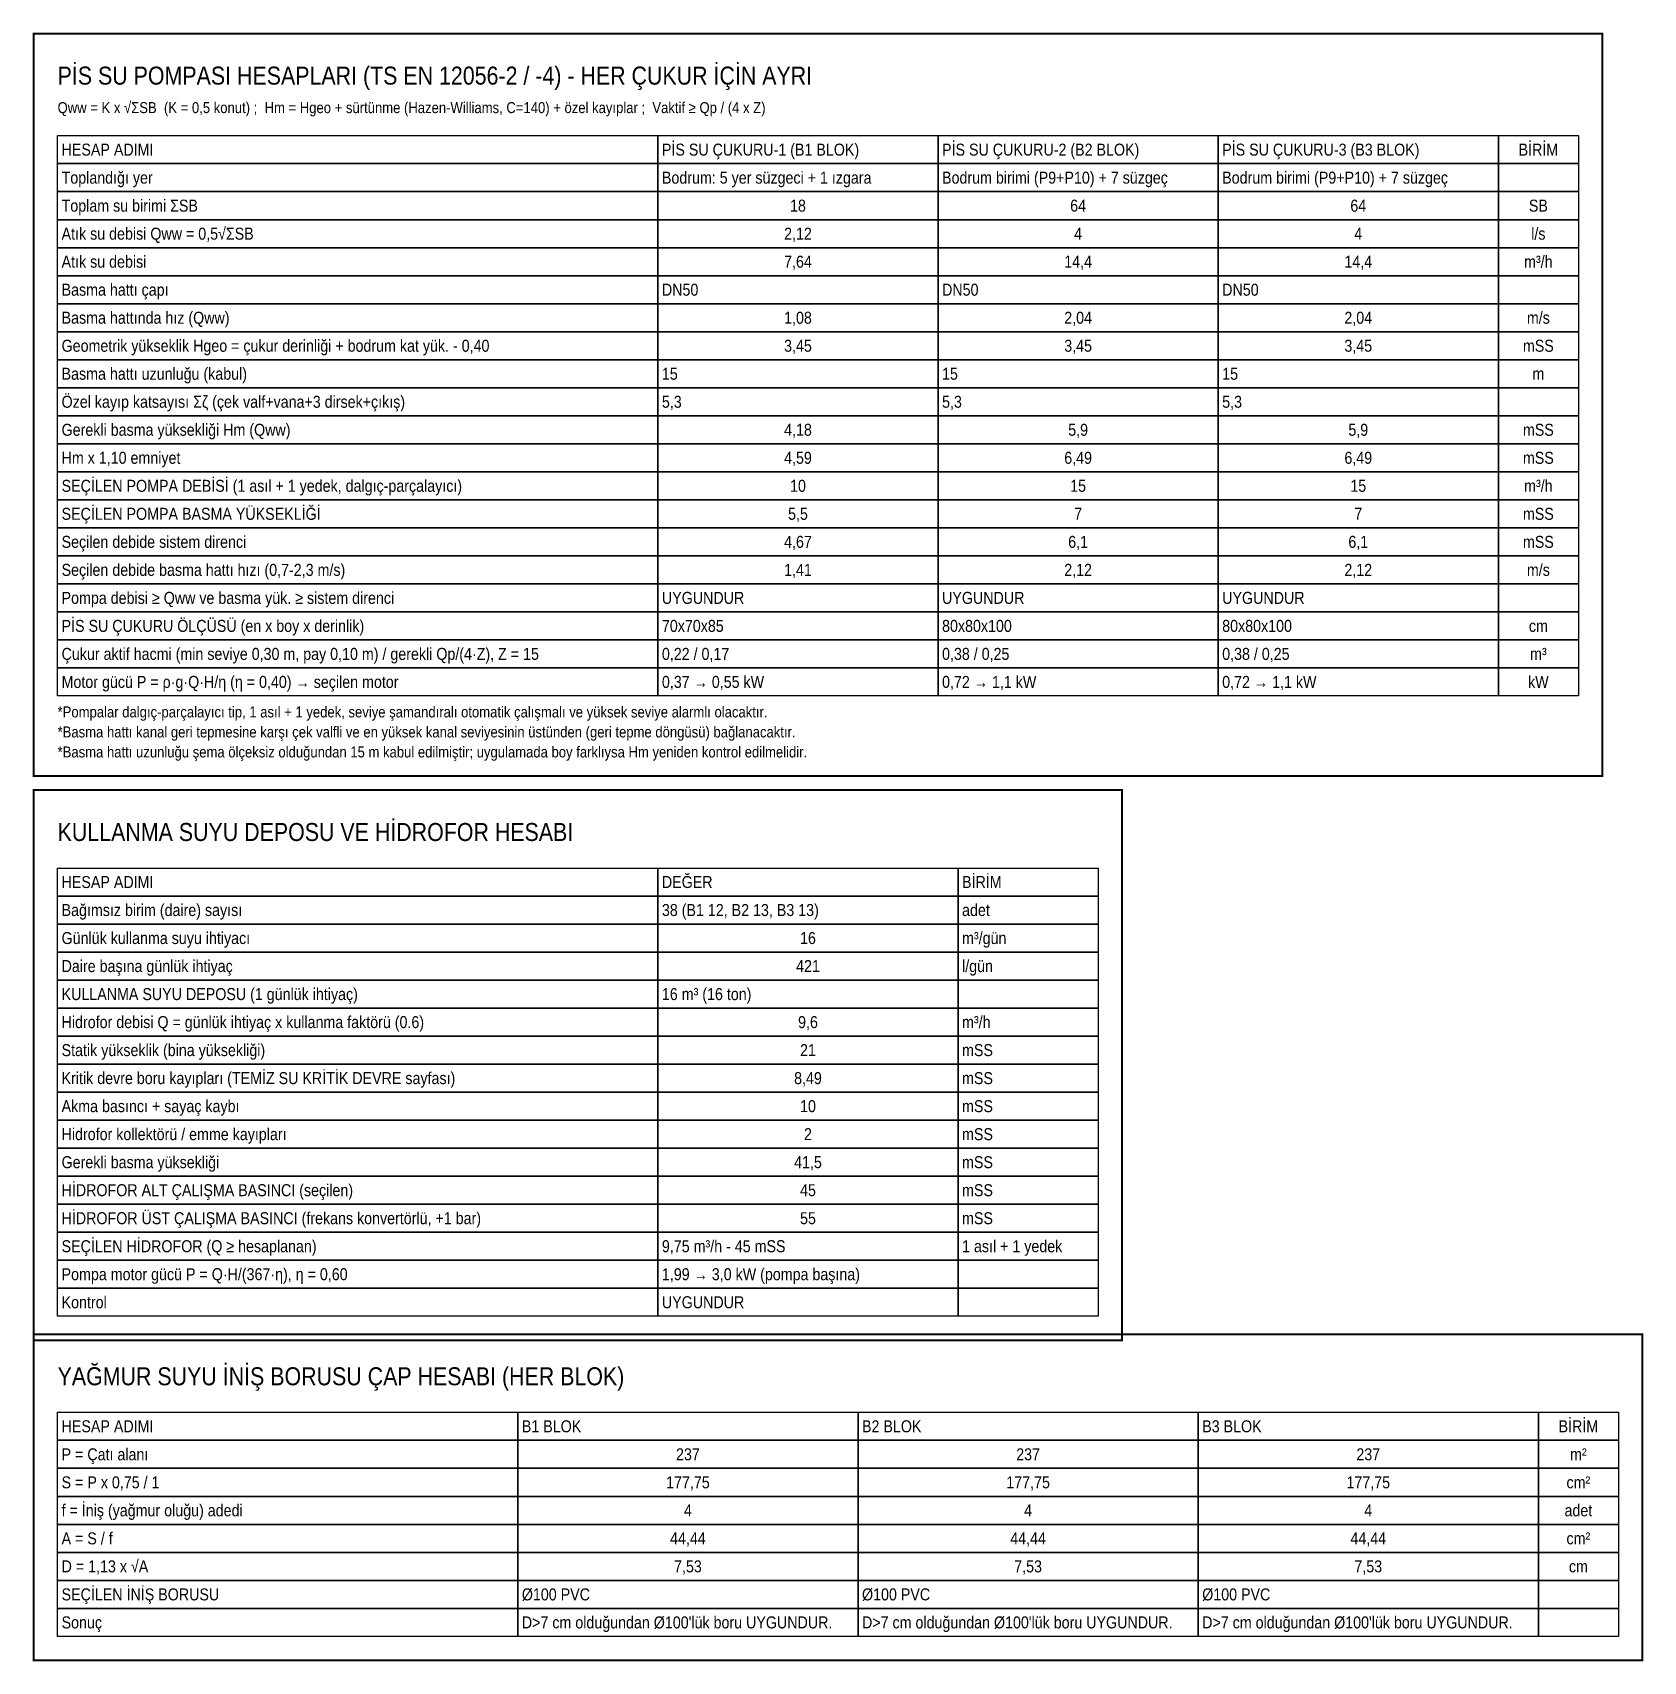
# Model space of a CAD drawing. Header units: centimetres. Extents: x 302242 to 303946, y -488437 to -486502.
# Drawn here: x 303142 to 303946, y -487316 to -486502 of the extents above; entities that cross this region are included whole.
import ezdxf
from ezdxf.enums import TextEntityAlignment as Align

# ---------------------------------------------------------------- set-up
doc = ezdxf.new("R2010")
doc.units = ezdxf.units.CM
doc.layers.add('MTY-HESAP', color=1, linetype='Continuous')
doc.layers.add('MTY-HESAP-YAZI', color=7, linetype='Continuous')
doc.styles.add('ROTAS', font='arial.ttf')

msp = doc.modelspace()

# ---------------------------------------------------------------- linework, layer by layer
at = {"layer": 'MTY-HESAP', "const_width": 1}
for points in [[(303142, -486873), (303926, -486873), (303926, -486502), (303142, -486502)], [(303142, -487155), (303686, -487155), (303686, -486880), (303142, -486880)], [(303142, -487315), (303946, -487315), (303946, -487152), (303142, -487152)]]:
    msp.add_lwpolyline(points, close=True, dxfattribs=at)
at = {"layer": 'MTY-HESAP'}
for points in [[(303154, -486553), (303454, -486553), (303454, -486567), (303154, -486567)], [(303454, -486553), (303594, -486553), (303594, -486567), (303454, -486567)], [(303594, -486553), (303734, -486553), (303734, -486567), (303594, -486567)], [(303734, -486553), (303874, -486553), (303874, -486567), (303734, -486567)], [(303874, -486553), (303914, -486553), (303914, -486567), (303874, -486567)], [(303154, -486567), (303454, -486567), (303454, -486581), (303154, -486581)], [(303454, -486567), (303594, -486567), (303594, -486581), (303454, -486581)], [(303594, -486567), (303734, -486567), (303734, -486581), (303594, -486581)], [(303734, -486567), (303874, -486567), (303874, -486581), (303734, -486581)], [(303874, -486567), (303914, -486567), (303914, -486581), (303874, -486581)], [(303154, -486581), (303454, -486581), (303454, -486595), (303154, -486595)], [(303454, -486581), (303594, -486581), (303594, -486595), (303454, -486595)], [(303594, -486581), (303734, -486581), (303734, -486595), (303594, -486595)], [(303734, -486581), (303874, -486581), (303874, -486595), (303734, -486595)], [(303874, -486581), (303914, -486581), (303914, -486595), (303874, -486595)], [(303154, -486595), (303454, -486595), (303454, -486609), (303154, -486609)], [(303454, -486595), (303594, -486595), (303594, -486609), (303454, -486609)], [(303594, -486595), (303734, -486595), (303734, -486609), (303594, -486609)], [(303734, -486595), (303874, -486595), (303874, -486609), (303734, -486609)], [(303874, -486595), (303914, -486595), (303914, -486609), (303874, -486609)], [(303154, -486609), (303454, -486609), (303454, -486623), (303154, -486623)], [(303454, -486609), (303594, -486609), (303594, -486623), (303454, -486623)], [(303594, -486609), (303734, -486609), (303734, -486623), (303594, -486623)], [(303734, -486609), (303874, -486609), (303874, -486623), (303734, -486623)], [(303874, -486609), (303914, -486609), (303914, -486623), (303874, -486623)], [(303154, -486623), (303454, -486623), (303454, -486637), (303154, -486637)], [(303454, -486623), (303594, -486623), (303594, -486637), (303454, -486637)], [(303594, -486623), (303734, -486623), (303734, -486637), (303594, -486637)], [(303734, -486623), (303874, -486623), (303874, -486637), (303734, -486637)], [(303874, -486623), (303914, -486623), (303914, -486637), (303874, -486637)], [(303154, -486637), (303454, -486637), (303454, -486651), (303154, -486651)], [(303454, -486637), (303594, -486637), (303594, -486651), (303454, -486651)], [(303594, -486637), (303734, -486637), (303734, -486651), (303594, -486651)], [(303734, -486637), (303874, -486637), (303874, -486651), (303734, -486651)], [(303874, -486637), (303914, -486637), (303914, -486651), (303874, -486651)], [(303154, -486651), (303454, -486651), (303454, -486665), (303154, -486665)], [(303454, -486651), (303594, -486651), (303594, -486665), (303454, -486665)], [(303594, -486651), (303734, -486651), (303734, -486665), (303594, -486665)], [(303734, -486651), (303874, -486651), (303874, -486665), (303734, -486665)], [(303874, -486651), (303914, -486651), (303914, -486665), (303874, -486665)], [(303154, -486665), (303454, -486665), (303454, -486679), (303154, -486679)], [(303454, -486665), (303594, -486665), (303594, -486679), (303454, -486679)], [(303594, -486665), (303734, -486665), (303734, -486679), (303594, -486679)], [(303734, -486665), (303874, -486665), (303874, -486679), (303734, -486679)], [(303874, -486665), (303914, -486665), (303914, -486679), (303874, -486679)], [(303154, -486679), (303454, -486679), (303454, -486693), (303154, -486693)], [(303454, -486679), (303594, -486679), (303594, -486693), (303454, -486693)], [(303594, -486679), (303734, -486679), (303734, -486693), (303594, -486693)], [(303734, -486679), (303874, -486679), (303874, -486693), (303734, -486693)], [(303874, -486679), (303914, -486679), (303914, -486693), (303874, -486693)], [(303154, -486693), (303454, -486693), (303454, -486707), (303154, -486707)], [(303454, -486693), (303594, -486693), (303594, -486707), (303454, -486707)], [(303594, -486693), (303734, -486693), (303734, -486707), (303594, -486707)], [(303734, -486693), (303874, -486693), (303874, -486707), (303734, -486707)], [(303874, -486693), (303914, -486693), (303914, -486707), (303874, -486707)], [(303154, -486707), (303454, -486707), (303454, -486721), (303154, -486721)], [(303454, -486707), (303594, -486707), (303594, -486721), (303454, -486721)], [(303594, -486707), (303734, -486707), (303734, -486721), (303594, -486721)], [(303734, -486707), (303874, -486707), (303874, -486721), (303734, -486721)], [(303874, -486707), (303914, -486707), (303914, -486721), (303874, -486721)], [(303154, -486721), (303454, -486721), (303454, -486735), (303154, -486735)], [(303454, -486721), (303594, -486721), (303594, -486735), (303454, -486735)], [(303594, -486721), (303734, -486721), (303734, -486735), (303594, -486735)], [(303734, -486721), (303874, -486721), (303874, -486735), (303734, -486735)], [(303874, -486721), (303914, -486721), (303914, -486735), (303874, -486735)], [(303154, -486735), (303454, -486735), (303454, -486749), (303154, -486749)], [(303454, -486735), (303594, -486735), (303594, -486749), (303454, -486749)], [(303594, -486735), (303734, -486735), (303734, -486749), (303594, -486749)], [(303734, -486735), (303874, -486735), (303874, -486749), (303734, -486749)], [(303874, -486735), (303914, -486735), (303914, -486749), (303874, -486749)], [(303154, -486749), (303454, -486749), (303454, -486763), (303154, -486763)], [(303454, -486749), (303594, -486749), (303594, -486763), (303454, -486763)], [(303594, -486749), (303734, -486749), (303734, -486763), (303594, -486763)], [(303734, -486749), (303874, -486749), (303874, -486763), (303734, -486763)], [(303874, -486749), (303914, -486749), (303914, -486763), (303874, -486763)], [(303154, -486763), (303454, -486763), (303454, -486777), (303154, -486777)], [(303454, -486763), (303594, -486763), (303594, -486777), (303454, -486777)], [(303594, -486763), (303734, -486763), (303734, -486777), (303594, -486777)], [(303734, -486763), (303874, -486763), (303874, -486777), (303734, -486777)], [(303874, -486763), (303914, -486763), (303914, -486777), (303874, -486777)], [(303154, -486777), (303454, -486777), (303454, -486791), (303154, -486791)], [(303454, -486777), (303594, -486777), (303594, -486791), (303454, -486791)], [(303594, -486777), (303734, -486777), (303734, -486791), (303594, -486791)], [(303734, -486777), (303874, -486777), (303874, -486791), (303734, -486791)], [(303874, -486777), (303914, -486777), (303914, -486791), (303874, -486791)], [(303154, -486791), (303454, -486791), (303454, -486805), (303154, -486805)], [(303454, -486791), (303594, -486791), (303594, -486805), (303454, -486805)], [(303594, -486791), (303734, -486791), (303734, -486805), (303594, -486805)], [(303734, -486791), (303874, -486791), (303874, -486805), (303734, -486805)], [(303874, -486791), (303914, -486791), (303914, -486805), (303874, -486805)], [(303154, -486805), (303454, -486805), (303454, -486819), (303154, -486819)], [(303454, -486805), (303594, -486805), (303594, -486819), (303454, -486819)], [(303594, -486805), (303734, -486805), (303734, -486819), (303594, -486819)], [(303734, -486805), (303874, -486805), (303874, -486819), (303734, -486819)], [(303874, -486805), (303914, -486805), (303914, -486819), (303874, -486819)], [(303154, -486819), (303454, -486819), (303454, -486833), (303154, -486833)], [(303454, -486819), (303594, -486819), (303594, -486833), (303454, -486833)], [(303594, -486819), (303734, -486819), (303734, -486833), (303594, -486833)], [(303734, -486819), (303874, -486819), (303874, -486833), (303734, -486833)], [(303874, -486819), (303914, -486819), (303914, -486833), (303874, -486833)], [(303154, -486919), (303454, -486919), (303454, -486933), (303154, -486933)], [(303454, -486919), (303604, -486919), (303604, -486933), (303454, -486933)], [(303604, -486919), (303674, -486919), (303674, -486933), (303604, -486933)], [(303154, -486933), (303454, -486933), (303454, -486947), (303154, -486947)], [(303454, -486933), (303604, -486933), (303604, -486947), (303454, -486947)], [(303604, -486933), (303674, -486933), (303674, -486947), (303604, -486947)], [(303154, -486947), (303454, -486947), (303454, -486961), (303154, -486961)], [(303454, -486947), (303604, -486947), (303604, -486961), (303454, -486961)], [(303604, -486947), (303674, -486947), (303674, -486961), (303604, -486961)], [(303154, -486961), (303454, -486961), (303454, -486975), (303154, -486975)], [(303454, -486961), (303604, -486961), (303604, -486975), (303454, -486975)], [(303604, -486961), (303674, -486961), (303674, -486975), (303604, -486975)], [(303154, -486975), (303454, -486975), (303454, -486989), (303154, -486989)], [(303454, -486975), (303604, -486975), (303604, -486989), (303454, -486989)], [(303604, -486975), (303674, -486975), (303674, -486989), (303604, -486989)], [(303154, -486989), (303454, -486989), (303454, -487003), (303154, -487003)], [(303454, -486989), (303604, -486989), (303604, -487003), (303454, -487003)], [(303604, -486989), (303674, -486989), (303674, -487003), (303604, -487003)], [(303154, -487003), (303454, -487003), (303454, -487017), (303154, -487017)], [(303454, -487003), (303604, -487003), (303604, -487017), (303454, -487017)], [(303604, -487003), (303674, -487003), (303674, -487017), (303604, -487017)], [(303154, -487017), (303454, -487017), (303454, -487031), (303154, -487031)], [(303454, -487017), (303604, -487017), (303604, -487031), (303454, -487031)], [(303604, -487017), (303674, -487017), (303674, -487031), (303604, -487031)], [(303154, -487031), (303454, -487031), (303454, -487045), (303154, -487045)], [(303454, -487031), (303604, -487031), (303604, -487045), (303454, -487045)], [(303604, -487031), (303674, -487031), (303674, -487045), (303604, -487045)], [(303154, -487045), (303454, -487045), (303454, -487059), (303154, -487059)], [(303454, -487045), (303604, -487045), (303604, -487059), (303454, -487059)], [(303604, -487045), (303674, -487045), (303674, -487059), (303604, -487059)], [(303154, -487059), (303454, -487059), (303454, -487073), (303154, -487073)], [(303454, -487059), (303604, -487059), (303604, -487073), (303454, -487073)], [(303604, -487059), (303674, -487059), (303674, -487073), (303604, -487073)], [(303154, -487073), (303454, -487073), (303454, -487087), (303154, -487087)], [(303454, -487073), (303604, -487073), (303604, -487087), (303454, -487087)], [(303604, -487073), (303674, -487073), (303674, -487087), (303604, -487087)], [(303154, -487087), (303454, -487087), (303454, -487101), (303154, -487101)], [(303454, -487087), (303604, -487087), (303604, -487101), (303454, -487101)], [(303604, -487087), (303674, -487087), (303674, -487101), (303604, -487101)], [(303154, -487101), (303454, -487101), (303454, -487115), (303154, -487115)], [(303454, -487101), (303604, -487101), (303604, -487115), (303454, -487115)], [(303604, -487101), (303674, -487101), (303674, -487115), (303604, -487115)], [(303154, -487115), (303454, -487115), (303454, -487129), (303154, -487129)], [(303454, -487115), (303604, -487115), (303604, -487129), (303454, -487129)], [(303604, -487115), (303674, -487115), (303674, -487129), (303604, -487129)], [(303154, -487129), (303454, -487129), (303454, -487143), (303154, -487143)], [(303454, -487129), (303604, -487129), (303604, -487143), (303454, -487143)], [(303604, -487129), (303674, -487129), (303674, -487143), (303604, -487143)], [(303154, -487191), (303384, -487191), (303384, -487205), (303154, -487205)], [(303384, -487191), (303554, -487191), (303554, -487205), (303384, -487205)], [(303554, -487191), (303724, -487191), (303724, -487205), (303554, -487205)], [(303724, -487191), (303894, -487191), (303894, -487205), (303724, -487205)], [(303894, -487191), (303934, -487191), (303934, -487205), (303894, -487205)], [(303154, -487205), (303384, -487205), (303384, -487219), (303154, -487219)], [(303384, -487205), (303554, -487205), (303554, -487219), (303384, -487219)], [(303554, -487205), (303724, -487205), (303724, -487219), (303554, -487219)], [(303724, -487205), (303894, -487205), (303894, -487219), (303724, -487219)], [(303894, -487205), (303934, -487205), (303934, -487219), (303894, -487219)], [(303154, -487219), (303384, -487219), (303384, -487233), (303154, -487233)], [(303384, -487219), (303554, -487219), (303554, -487233), (303384, -487233)], [(303554, -487219), (303724, -487219), (303724, -487233), (303554, -487233)], [(303724, -487219), (303894, -487219), (303894, -487233), (303724, -487233)], [(303894, -487219), (303934, -487219), (303934, -487233), (303894, -487233)], [(303154, -487233), (303384, -487233), (303384, -487247), (303154, -487247)], [(303384, -487233), (303554, -487233), (303554, -487247), (303384, -487247)], [(303554, -487233), (303724, -487233), (303724, -487247), (303554, -487247)], [(303724, -487233), (303894, -487233), (303894, -487247), (303724, -487247)], [(303894, -487233), (303934, -487233), (303934, -487247), (303894, -487247)], [(303154, -487247), (303384, -487247), (303384, -487261), (303154, -487261)], [(303384, -487247), (303554, -487247), (303554, -487261), (303384, -487261)], [(303554, -487247), (303724, -487247), (303724, -487261), (303554, -487261)], [(303724, -487247), (303894, -487247), (303894, -487261), (303724, -487261)], [(303894, -487247), (303934, -487247), (303934, -487261), (303894, -487261)], [(303154, -487261), (303384, -487261), (303384, -487275), (303154, -487275)], [(303384, -487261), (303554, -487261), (303554, -487275), (303384, -487275)], [(303554, -487261), (303724, -487261), (303724, -487275), (303554, -487275)], [(303724, -487261), (303894, -487261), (303894, -487275), (303724, -487275)], [(303894, -487261), (303934, -487261), (303934, -487275), (303894, -487275)], [(303154, -487275), (303384, -487275), (303384, -487289), (303154, -487289)], [(303384, -487275), (303554, -487275), (303554, -487289), (303384, -487289)], [(303554, -487275), (303724, -487275), (303724, -487289), (303554, -487289)], [(303724, -487275), (303894, -487275), (303894, -487289), (303724, -487289)], [(303894, -487275), (303934, -487275), (303934, -487289), (303894, -487289)], [(303154, -487289), (303384, -487289), (303384, -487303), (303154, -487303)], [(303384, -487289), (303554, -487289), (303554, -487303), (303384, -487303)], [(303554, -487289), (303724, -487289), (303724, -487303), (303554, -487303)], [(303724, -487289), (303894, -487289), (303894, -487303), (303724, -487303)], [(303894, -487289), (303934, -487289), (303934, -487303), (303894, -487303)]]:
    msp.add_lwpolyline(points, close=True, dxfattribs=at)

# ---------------------------------------------------------------- texts
at = {"layer": 'MTY-HESAP-YAZI', "style": 'ROTAS', "width": 0.85}
for s, height, p in [('PİS SU POMPASI HESAPLARI (TS EN 12056-2 / -4) - HER ÇUKUR İÇİN AYRI', 9, (303154, -486523)), ('Qww = K x √ΣSB  (K = 0,5 konut) ;  Hm = Hgeo + sürtünme (Hazen-Williams, C=140) + özel kayıplar ;  Vaktif ≥ Qp / (4 x Z)', 5.5, (303154, -486539)), ('HESAP ADIMI', 6, (303156, -486560)), ('PİS SU ÇUKURU-1 (B1 BLOK)', 6, (303456, -486560)), ('PİS SU ÇUKURU-2 (B2 BLOK)', 6, (303596, -486560)), ('PİS SU ÇUKURU-3 (B3 BLOK)', 6, (303736, -486560)), ('Toplandığı yer', 6, (303156, -486574)), ('Bodrum: 5 yer süzgeci + 1 ızgara', 6, (303456, -486574)), ('Bodrum birimi (P9+P10) + 7 süzgeç', 6, (303596, -486574)), ('Bodrum birimi (P9+P10) + 7 süzgeç', 6, (303736, -486574)), ('Toplam su birimi ΣSB', 6, (303156, -486588)), ('Atık su debisi Qww = 0,5√ΣSB', 6, (303156, -486602)), ('Atık su debisi', 6, (303156, -486616)), ('Basma hattı çapı', 6, (303156, -486630)), ('DN50', 6, (303456, -486630)), ('DN50', 6, (303596, -486630)), ('DN50', 6, (303736, -486630)), ('Basma hattında hız (Qww)', 6, (303156, -486644)), ('Geometrik yükseklik Hgeo = çukur derinliği + bodrum kat yük. - 0,40', 6, (303156, -486658)), ('Basma hattı uzunluğu (kabul)', 6, (303156, -486672)), ('15', 6, (303456, -486672)), ('15', 6, (303596, -486672)), ('15', 6, (303736, -486672)), ('Özel kayıp katsayısı Σζ (çek valf+vana+3 dirsek+çıkış)', 6, (303156, -486686)), ('5,3', 6, (303456, -486686)), ('5,3', 6, (303596, -486686)), ('5,3', 6, (303736, -486686)), ('Gerekli basma yüksekliği Hm (Qww)', 6, (303156, -486700)), ('Hm x 1,10 emniyet', 6, (303156, -486714)), ('SEÇİLEN POMPA DEBİSİ (1 asıl + 1 yedek, dalgıç-parçalayıcı)', 6, (303156, -486728)), ('SEÇİLEN POMPA BASMA YÜKSEKLİĞİ', 6, (303156, -486742)), ('Seçilen debide sistem direnci', 6, (303156, -486756)), ('Seçilen debide basma hattı hızı (0,7-2,3 m/s)', 6, (303156, -486770)), ('Pompa debisi ≥ Qww ve basma yük. ≥ sistem direnci', 6, (303156, -486784)), ('UYGUNDUR', 6, (303456, -486784)), ('UYGUNDUR', 6, (303596, -486784)), ('UYGUNDUR', 6, (303736, -486784)), ('PİS SU ÇUKURU ÖLÇÜSÜ (en x boy x derinlik)', 6, (303156, -486798)), ('70x70x85', 6, (303456, -486798)), ('80x80x100', 6, (303596, -486798)), ('80x80x100', 6, (303736, -486798)), ('Çukur aktif hacmi (min seviye 0,30 m, pay 0,10 m) / gerekli Qp/(4·Z), Z = 15', 6, (303156, -486812)), ('0,22 / 0,17', 6, (303456, -486812)), ('0,38 / 0,25', 6, (303596, -486812)), ('0,38 / 0,25', 6, (303736, -486812)), ('Motor gücü P = ρ·g·Q·H/η (η = 0,40) → seçilen motor', 6, (303156, -486826)), ('0,37 → 0,55 kW', 6, (303456, -486826)), ('0,72 → 1,1 kW', 6, (303596, -486826)), ('0,72 → 1,1 kW', 6, (303736, -486826)), ('*Pompalar dalgıç-parçalayıcı tip, 1 asıl + 1 yedek, seviye şamandıralı otomatik çalışmalı ve yüksek seviye alarmlı olacaktır.', 5.5, (303154, -486841)), ('*Basma hattı kanal geri tepmesine karşı çek valfli ve en yüksek kanal seviyesinin üstünden (geri tepme döngüsü) bağlanacaktır.', 5.5, (303154, -486851)), ('*Basma hattı uzunluğu şema ölçeksiz olduğundan 15 m kabul edilmiştir; uygulamada boy farklıysa Hm yeniden kontrol edilmelidir.', 5.5, (303154, -486861)), ('KULLANMA SUYU DEPOSU VE HİDROFOR HESABI', 9, (303154, -486901)), ('HESAP ADIMI', 6, (303156, -486926)), ('DEĞER', 6, (303456, -486926)), ('BİRİM', 6, (303606, -486926)), ('Bağımsız birim (daire) sayısı', 6, (303156, -486940)), ('38 (B1 12, B2 13, B3 13)', 6, (303456, -486940)), ('adet', 6, (303606, -486940)), ('Günlük kullanma suyu ihtiyacı', 6, (303156, -486954)), ('m³/gün', 6, (303606, -486954)), ('Daire başına günlük ihtiyaç', 6, (303156, -486968)), ('l/gün', 6, (303606, -486968)), ('KULLANMA SUYU DEPOSU (1 günlük ihtiyaç)', 6, (303156, -486982)), ('16 m³ (16 ton)', 6, (303456, -486982)), ('Hidrofor debisi Q = günlük ihtiyaç x kullanma faktörü (0.6)', 6, (303156, -486996)), ('m³/h', 6, (303606, -486996)), ('Statik yükseklik (bina yüksekliği)', 6, (303156, -487010)), ('mSS', 6, (303606, -487010)), ('Kritik devre boru kayıpları (TEMİZ SU KRİTİK DEVRE sayfası)', 6, (303156, -487024)), ('mSS', 6, (303606, -487024)), ('Akma basıncı + sayaç kaybı', 6, (303156, -487038)), ('mSS', 6, (303606, -487038)), ('Hidrofor kollektörü / emme kayıpları', 6, (303156, -487052)), ('mSS', 6, (303606, -487052)), ('Gerekli basma yüksekliği', 6, (303156, -487066)), ('mSS', 6, (303606, -487066)), ('HİDROFOR ALT ÇALIŞMA BASINCI (seçilen)', 6, (303156, -487080)), ('mSS', 6, (303606, -487080)), ('HİDROFOR ÜST ÇALIŞMA BASINCI (frekans konvertörlü, +1 bar)', 6, (303156, -487094)), ('mSS', 6, (303606, -487094)), ('SEÇİLEN HİDROFOR (Q ≥ hesaplanan)', 6, (303156, -487108)), ('9,75 m³/h - 45 mSS', 6, (303456, -487108)), ('1 asıl + 1 yedek', 6, (303606, -487108)), ('Pompa motor gücü P = Q·H/(367·η), η = 0,60', 6, (303156, -487122)), ('1,99 → 3,0 kW (pompa başına)', 6, (303456, -487122)), ('Kontrol', 6, (303156, -487136)), ('UYGUNDUR', 6, (303456, -487136)), ('YAĞMUR SUYU İNİŞ BORUSU ÇAP HESABI (HER BLOK)', 9, (303154, -487173)), ('HESAP ADIMI', 6, (303156, -487198)), ('B1 BLOK', 6, (303386, -487198)), ('B2 BLOK', 6, (303556, -487198)), ('B3 BLOK', 6, (303726, -487198)), ('P = Çatı alanı', 6, (303156, -487212)), ('S = P x 0,75 / 1', 6, (303156, -487226)), ('f = İniş (yağmur oluğu) adedi', 6, (303156, -487240)), ('A = S / f', 6, (303156, -487254)), ('D = 1,13 x √A', 6, (303156, -487268)), ('SEÇİLEN İNİŞ BORUSU', 6, (303156, -487282)), ('Ø100 PVC', 6, (303386, -487282)), ('Ø100 PVC', 6, (303556, -487282)), ('Ø100 PVC', 6, (303726, -487282)), ('Sonuç', 6, (303156, -487296)), ("D>7 cm olduğundan Ø100'lük boru UYGUNDUR.", 6, (303386, -487296)), ("D>7 cm olduğundan Ø100'lük boru UYGUNDUR.", 6, (303556, -487296)), ("D>7 cm olduğundan Ø100'lük boru UYGUNDUR.", 6, (303726, -487296))]:
    msp.add_text(s, height=height, dxfattribs=at).set_placement(p, align=Align.MIDDLE_LEFT)
for s, p in [('BİRİM', (303894, -486560)), ('18', (303524, -486588)), ('64', (303664, -486588)), ('64', (303804, -486588)), ('SB', (303894, -486588)), ('2,12', (303524, -486602)), ('4', (303664, -486602)), ('4', (303804, -486602)), ('l/s', (303894, -486602)), ('7,64', (303524, -486616)), ('14,4', (303664, -486616)), ('14,4', (303804, -486616)), ('m³/h', (303894, -486616)), ('1,08', (303524, -486644)), ('2,04', (303664, -486644)), ('2,04', (303804, -486644)), ('m/s', (303894, -486644)), ('3,45', (303524, -486658)), ('3,45', (303664, -486658)), ('3,45', (303804, -486658)), ('mSS', (303894, -486658)), ('m', (303894, -486672)), ('4,18', (303524, -486700)), ('5,9', (303664, -486700)), ('5,9', (303804, -486700)), ('mSS', (303894, -486700)), ('4,59', (303524, -486714)), ('6,49', (303664, -486714)), ('6,49', (303804, -486714)), ('mSS', (303894, -486714)), ('10', (303524, -486728)), ('15', (303664, -486728)), ('15', (303804, -486728)), ('m³/h', (303894, -486728)), ('5,5', (303524, -486742)), ('7', (303664, -486742)), ('7', (303804, -486742)), ('mSS', (303894, -486742)), ('4,67', (303524, -486756)), ('6,1', (303664, -486756)), ('6,1', (303804, -486756)), ('mSS', (303894, -486756)), ('1,41', (303524, -486770)), ('2,12', (303664, -486770)), ('2,12', (303804, -486770)), ('m/s', (303894, -486770)), ('cm', (303894, -486798)), ('m³', (303894, -486812)), ('kW', (303894, -486826)), ('16', (303529, -486954)), ('421', (303529, -486968)), ('9,6', (303529, -486996)), ('21', (303529, -487010)), ('8,49', (303529, -487024)), ('10', (303529, -487038)), ('2', (303529, -487052)), ('41,5', (303529, -487066)), ('45', (303529, -487080)), ('55', (303529, -487094)), ('BİRİM', (303914, -487198)), ('237', (303469, -487212)), ('237', (303639, -487212)), ('237', (303809, -487212)), ('m²', (303914, -487212)), ('177,75', (303469, -487226)), ('177,75', (303639, -487226)), ('177,75', (303809, -487226)), ('cm²', (303914, -487226)), ('4', (303469, -487240)), ('4', (303639, -487240)), ('4', (303809, -487240)), ('adet', (303914, -487240)), ('44,44', (303469, -487254)), ('44,44', (303639, -487254)), ('44,44', (303809, -487254)), ('cm²', (303914, -487254)), ('7,53', (303469, -487268)), ('7,53', (303639, -487268)), ('7,53', (303809, -487268)), ('cm', (303914, -487268))]:
    msp.add_text(s, height=6, dxfattribs=at).set_placement(p, align=Align.MIDDLE_CENTER)

doc.saveas('drawing.dxf')
